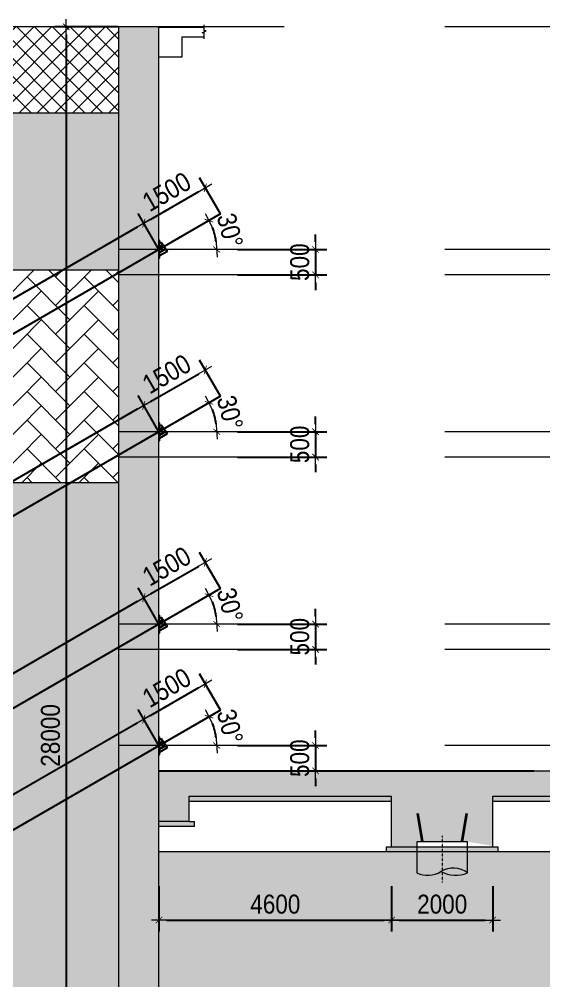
# Model space of a CAD drawing. Header units: millimetres. Extents: x -383953 to 676589, y -101685 to 196247.
# Drawn here: x -151530 to -141157, y 81781 to 100779 of the extents above; entities that cross this region are included whole.
import ezdxf

# ---------------------------------------------------------------- set-up
doc = ezdxf.new("R2010")
doc.units = ezdxf.units.MM
doc.linetypes.add('CENTER2', pattern=[1.125, 0.75, -0.125, 0.125, -0.125])
doc.linetypes.add('HIDDEN', pattern=[9.524999999999999, 6.35, -3.175])
doc.layers.get('0').update_dxf_attribs({"lineweight": 20})
doc.layers.get('Defpoints').update_dxf_attribs({"color": 151, "lineweight": 9})
for name, color, linetype in [('ANCHOR_HEAD', 130, 'Continuous'), ('Concrete', 2, 'Continuous'), ('X-SEC-2$0$A-CON', 2, 'Continuous'), ('건축', 8, 'Continuous')]:
    doc.layers.add(name, color=color, linetype=linetype)
for name, color, linetype, lineweight in [('KC-TRUC', 5, 'CENTER2', 18), ('NDC_S_CONTINUOUS', 3, 'Continuous', 20), ('NDC_S_DIM', 1, 'Continuous', 15), ('NDC_S_ENG TEXT', 2, 'Continuous', 20), ('NDC_S_HATCH MATERIAL', 8, 'Continuous', 13), ('NDC_S_REBAR', 4, 'Continuous', 35), ('NDC_S_SLAB', 2, 'Continuous', 20)]:
    doc.layers.add(name, color=color, linetype=linetype, lineweight=lineweight)
doc.styles.add('NDC_ARIAL', font='arial.ttf', dxfattribs={"width": 0.85})
doc.dimstyles.new('NDC_1-150', dxfattribs={"dimscale": 150, "dimtxt": 2.5, "dimasz": 1, "dimexe": 1.5, "dimexo": 0, "dimgap": 0.8, "dimtad": 1, "dimdec": 0, "dimdsep": 46, "dimtxsty": 'NDC_ARIAL', "dimblk": 'DIMMARK', "dimcen": 49999.93899508043, "dimdle": 1.5, "dimclrd": 1, "dimclre": 1, "dimclrt": 3, "dimadec": 0, "dimazin": 0, "dimtfac": 1, "dimtdec": 0, "dimtix": 1, "dimtmove": 2, "dimatfit": 3, "dimfxl": 1, "dimarcsym": 0})

# ---------------------------------------------------------------- blocks, each defined once
blk = doc.blocks.new('DIMMARK')
at = {"layer": 'NDC_S_DIM', "color": 1}
blk.add_line((-1.5, 0), (1, 0), dxfattribs=at)
at = {"layer": 'NDC_S_DIM', "color": 2, "const_width": 0.1}
blk.add_lwpolyline([(-0.4242640687119285, -0.4242640687119285), (0.4242640687119285, 0.4242640687119285)], dxfattribs=at)
blk = doc.blocks.new('*D691')
at = {"layer": 'Defpoints', "color": 0, "transparency": 16777216}
for p in [(-147213.4599746013, 96228.72302566099, -1.25817865352849e-08), (-147213.4599746013, 95728.72302566099, -1.25817865352849e-08), (-145670.5465306874, 95728.72302566099)]:
    blk.add_point(p, dxfattribs=at)
at = {"layer": 'NDC_S_ENG TEXT', "color": 1, "lineweight": -2, "transparency": 16777216}
for p, q in [((-145670.5465306874, 96378.72302566099), (-145670.5465306874, 96528.72302566099)), ((-147213.4599746013, 96228.72302566099), (-145445.5465306874, 96228.72302566099)), ((-145670.5465306874, 96228.72302566099), (-145670.5465306874, 95728.72302566099)), ((-147213.4599746013, 95728.72302566099), (-145445.5465306874, 95728.72302566099)), ((-145670.5465306874, 95578.72302566099), (-145670.5465306874, 95428.72302566099))]:
    blk.add_line(p, q, dxfattribs=at)
at = {"layer": 'NDC_S_ENG TEXT', "color": 1, "lineweight": -2, "transparency": 16777216, "xscale": 150, "yscale": 150, "zscale": 150}
for p, rotation in [((-145670.5465306874, 96228.72302566099), 270), ((-145670.5465306874, 95728.72302566099), 90)]:
    blk.add_blockref('DIMMARK', p, dxfattribs=dict(at, rotation=rotation))
at = {"layer": 'NDC_S_ENG TEXT', "color": 3, "transparency": 16777216, "insert": (-145982.011401083, 95978.72302566102), "char_height": 375, "attachment_point": 5, "rotation": 90, "style": 'NDC_ARIAL'}
blk.add_mtext('500', dxfattribs=at)
blk = doc.blocks.new('*D692')
at = {"layer": 'Defpoints', "color": 0, "transparency": 16777216}
for p in [(-147213.4599746013, 92628.72302653003, -1.25817865352849e-08), (-147213.4599746013, 92128.72302653003, -1.25817865352849e-08), (-145670.5465306875, 92128.72302653003)]:
    blk.add_point(p, dxfattribs=at)
at = {"layer": 'NDC_S_ENG TEXT', "color": 1, "lineweight": -2, "transparency": 16777216}
for p, q in [((-145670.5465306875, 92778.72302653003), (-145670.5465306875, 92928.72302653003)), ((-147213.4599746013, 92628.72302653003), (-145445.5465306875, 92628.72302653003)), ((-145670.5465306875, 92628.72302653003), (-145670.5465306875, 92128.72302653003)), ((-147213.4599746013, 92128.72302653003), (-145445.5465306875, 92128.72302653003)), ((-145670.5465306875, 91978.72302653003), (-145670.5465306875, 91828.72302653003))]:
    blk.add_line(p, q, dxfattribs=at)
at = {"layer": 'NDC_S_ENG TEXT', "color": 1, "lineweight": -2, "transparency": 16777216, "xscale": 150, "yscale": 150, "zscale": 150}
for p, rotation in [((-145670.5465306875, 92628.72302653003), 270), ((-145670.5465306875, 92128.72302653003), 90)]:
    blk.add_blockref('DIMMARK', p, dxfattribs=dict(at, rotation=rotation))
at = {"layer": 'NDC_S_ENG TEXT', "color": 3, "transparency": 16777216, "insert": (-145982.0114010831, 92378.72302653006), "char_height": 375, "attachment_point": 5, "rotation": 90, "style": 'NDC_ARIAL'}
blk.add_mtext('500', dxfattribs=at)
blk = doc.blocks.new('ANCHOR_HEAD2')
at = {"layer": 'ANCHOR_HEAD'}
for p, q in [((-95.87565020407419, 260), (-334.4710056571603, -80.74948130826397)), ((-83.66790431646223, 260), (-325.7776708558049, -85.76858049597922)), ((-24, -143.0002319793603), (-264.7222812302134, 1.427552498678779)), ((-258.9295623007019, 9.700412491484713), (-24, -132.9288499479335)), ((-24, 88.68090362954172), (-146.3781124775633, 170.4405412123333)), ((-140.5863915919108, 178.7119758507897), (-24, 98.85002351045114)), ((-14, 260), (-95.87565020407055, 260.0000000000009)), ((-24, -260), (-24, 260)), ((-14, -260), (-14, 260)), ((-24, -260), (-334.4710056571639, -80.74948130826488)), ((-24, -260), (-14, -260))]:
    blk.add_line(p, q, dxfattribs=at)
blk.add_lwpolyline([(-14, 350), (0, 350), (0, -350), (-14, -350)], close=True, dxfattribs=at)
blk = doc.blocks.new('*D693')
at = {"layer": 'Defpoints', "color": 0, "transparency": 16777216}
for p in [(-148766.1001396917, 96228.72302653012), (-160324.6092222104, 90248.64801719846), (-160024.4303888901, 89728.72302653082)]:
    blk.add_point(p, dxfattribs=at)
at = {"layer": 'NDC_S_CONTINUOUS', "color": 1, "lineweight": -2, "transparency": 16777216}
for p, q in [((-148766.1001396917, 96228.72302653012), (-149178.778973012, 96943.50373304926)), ((-149196.1827835797, 96673.64801719777), (-160194.7054116428, 90323.64801719846)), ((-160024.4303888901, 89728.72302653082), (-160437.1092222104, 90443.50373304996))]:
    blk.add_line(p, q, dxfattribs=at)
at = {"layer": 'NDC_S_CONTINUOUS', "color": 1, "lineweight": -2, "transparency": 16777216, "xscale": 150, "yscale": 150, "zscale": 150}
for p, rotation in [((-149066.278973012, 96748.64801719776), 29.99999999999574), ((-160324.6092222104, 90248.64801719846), 209.9999999999957)]:
    blk.add_blockref('DIMMARK', p, dxfattribs=dict(at, rotation=rotation))
at = {"layer": 'NDC_S_CONTINUOUS', "color": 3, "transparency": 16777216, "insert": (-154851.2404823315, 93768.49527116926), "char_height": 375, "attachment_point": 5, "rotation": 29.999999999995744, "style": 'NDC_ARIAL'}
blk.add_mtext('13000', dxfattribs=at)
blk = doc.blocks.new('*D694')
at = {"layer": 'Defpoints', "color": 0, "transparency": 16777216}
for p in [(-147850.5162105449, 97450.56897537963), (-147550.3373772241, 96930.64398471126), (-148766.1001396917, 96228.72302653012)]:
    blk.add_point(p, dxfattribs=at)
at = {"layer": 'NDC_S_CONTINUOUS', "color": 1, "lineweight": -2, "transparency": 16777216}
for p, q in [((-147550.3373772241, 96930.64398471126), (-147963.0162105448, 97645.42469123114)), ((-148936.3751624447, 96823.64801719849), (-147980.4200211125, 97375.56897537966)), ((-148766.1001396917, 96228.72302653012), (-149178.7789730124, 96943.50373304999))]:
    blk.add_line(p, q, dxfattribs=at)
at = {"layer": 'NDC_S_CONTINUOUS', "color": 1, "lineweight": -2, "transparency": 16777216, "xscale": 150, "yscale": 150, "zscale": 150}
for p, rotation in [((-147850.5162105449, 97450.56897537963), 29.99999999999226), ((-149066.2789730124, 96748.64801719849), 209.9999999999923)]:
    blk.add_blockref('DIMMARK', p, dxfattribs=dict(at, rotation=rotation))
at = {"layer": 'NDC_S_CONTINUOUS', "color": 3, "transparency": 16777216, "insert": (-148614.1300269764, 97369.34498643811), "char_height": 375, "attachment_point": 5, "rotation": 29.999999999992255, "style": 'NDC_ARIAL'}
blk.add_mtext('1500', dxfattribs=at)
blk = doc.blocks.new('*D695')
at = {"layer": 'Defpoints', "color": 0, "transparency": 16777216}
for p in [(-147550.3373772242, 96930.64398471126), (-147641.452394612, 96427.02876778037), (-148766.1001396917, 96228.72302652986), (-145718.8352247983, 96228.72302652989), (-160024.4303888904, 89728.7230265314)]:
    blk.add_point(p, dxfattribs=at)
at = {"layer": 'NDC_S_CONTINUOUS', "color": 1, "lineweight": -2, "transparency": 16777216}
blk.add_arc((-148766.1001396921, 96228.72302652987), 1141.997249351678, 7.531153910864369, 22.46884608912882, dxfattribs=at)
at = {"layer": 'NDC_S_CONTINUOUS', "color": 1, "lineweight": -2, "transparency": 16777216, "xscale": 150, "yscale": 150, "zscale": 150}
for p, rotation in [((-147777.1015107015, 96799.7216512056), 116.2344230445609), ((-147624.1028903404, 96228.72302652987), 273.7655769554323)]:
    blk.add_blockref('DIMMARK', p, dxfattribs=dict(at, rotation=rotation))
at = {"layer": 'NDC_S_CONTINUOUS', "color": 3, "transparency": 16777216, "insert": (-147362.0399997046, 96604.93980716416), "char_height": 375, "attachment_point": 5, "rotation": 284.99999999999653, "style": 'NDC_ARIAL'}
blk.add_mtext('30°', dxfattribs=at)
blk = doc.blocks.new('*D719')
at = {"layer": 'Defpoints', "color": 0, "transparency": 16777216}
for p in [(-148766.1001396917, 92628.72302653069), (-158592.5584146417, 87648.64801719933), (-158292.3795813209, 87128.72302653105)]:
    blk.add_point(p, dxfattribs=at)
at = {"layer": 'NDC_S_CONTINUOUS', "color": 1, "lineweight": -2, "transparency": 16777216}
for p, q in [((-148766.1001396917, 92628.72302653069), (-149178.7789730124, 93343.50373305047)), ((-149196.1827835801, 93073.64801719898), (-158462.654604074, 87723.64801719932)), ((-158292.3795813209, 87128.72302653105), (-158705.0584146417, 87843.50373305083))]:
    blk.add_line(p, q, dxfattribs=at)
at = {"layer": 'NDC_S_CONTINUOUS', "color": 1, "lineweight": -2, "transparency": 16777216, "xscale": 150, "yscale": 150, "zscale": 150}
for p, rotation in [((-149066.2789730124, 93148.64801719897), 29.99999999999733), ((-158592.5584146417, 87648.64801719933), 209.9999999999973)]:
    blk.add_blockref('DIMMARK', p, dxfattribs=dict(at, rotation=rotation))
at = {"layer": 'NDC_S_CONTINUOUS', "color": 3, "transparency": 16777216, "insert": (-153985.1511290248, 90668.3845073482), "char_height": 375, "attachment_point": 5, "rotation": 29.99999999999732, "style": 'NDC_ARIAL'}
blk.add_mtext('11000', dxfattribs=at)
blk = doc.blocks.new('*D696')
at = {"layer": 'Defpoints', "color": 0, "transparency": 16777216}
for p in [(-147850.516210545, 93850.56897538053), (-147550.3373772242, 93330.64398471187), (-148766.1001396917, 92628.72302653072)]:
    blk.add_point(p, dxfattribs=at)
at = {"layer": 'NDC_S_CONTINUOUS', "color": 1, "lineweight": -2, "transparency": 16777216}
for p, q in [((-147550.3373772242, 93330.64398471187), (-147963.016210545, 94045.42469123204)), ((-148936.3751624449, 93223.64801719936), (-147980.4200211127, 93775.56897538053)), ((-148766.1001396917, 92628.72302653072), (-149178.7789730126, 93343.50373305088))]:
    blk.add_line(p, q, dxfattribs=at)
at = {"layer": 'NDC_S_CONTINUOUS', "color": 1, "lineweight": -2, "transparency": 16777216, "xscale": 150, "yscale": 150, "zscale": 150}
for p, rotation in [((-147850.516210545, 93850.56897538053), 29.99999999999226), ((-149066.2789730126, 93148.64801719938), 209.9999999999922)]:
    blk.add_blockref('DIMMARK', p, dxfattribs=dict(at, rotation=rotation))
at = {"layer": 'NDC_S_CONTINUOUS', "color": 3, "transparency": 16777216, "insert": (-148614.1300269766, 93769.344986439), "char_height": 375, "attachment_point": 5, "rotation": 29.999999999992255, "style": 'NDC_ARIAL'}
blk.add_mtext('1500', dxfattribs=at)
blk = doc.blocks.new('*D697')
at = {"layer": 'Defpoints', "color": 0, "transparency": 16777216}
for p in [(-147550.3373772242, 93330.64398471185), (-147641.452394612, 92827.02876778098), (-148766.1001396917, 92628.72302653047), (-145718.8352247983, 92628.72302653047), (-158292.3795813213, 87128.72302653175)]:
    blk.add_point(p, dxfattribs=at)
at = {"layer": 'NDC_S_CONTINUOUS', "color": 1, "lineweight": -2, "transparency": 16777216}
blk.add_arc((-148766.1001396921, 92628.72302653047), 1141.997249351663, 7.53115391086414, 22.46884608912901, dxfattribs=at)
at = {"layer": 'NDC_S_CONTINUOUS', "color": 1, "lineweight": -2, "transparency": 16777216, "xscale": 150, "yscale": 150, "zscale": 150}
for p, rotation in [((-147777.1015107016, 93199.72165120619), 116.2344230445612), ((-147624.1028903404, 92628.72302653045), 273.765576955432)]:
    blk.add_blockref('DIMMARK', p, dxfattribs=dict(at, rotation=rotation))
at = {"layer": 'NDC_S_CONTINUOUS', "color": 3, "transparency": 16777216, "insert": (-147362.0399997046, 93004.93980716476), "char_height": 375, "attachment_point": 5, "rotation": 284.9999999999966, "style": 'NDC_ARIAL'}
blk.add_mtext('30°', dxfattribs=at)
blk = doc.blocks.new('*D721')
at = {"layer": 'Defpoints', "color": 0, "transparency": 16777216}
for p in [(-148766.1001396917, 88828.72302739994), (-156860.5076070724, 84848.64801806831), (-156560.3287737523, 84328.72302740088)]:
    blk.add_point(p, dxfattribs=at)
at = {"layer": 'NDC_S_CONTINUOUS', "color": 1, "lineweight": -2, "transparency": 16777216}
for p, q in [((-148766.1001396917, 88828.72302739994), (-149178.7789730118, 89543.50373391891)), ((-149196.1827835795, 89273.6480180674), (-156730.6037965048, 84923.6480180683)), ((-156560.3287737523, 84328.72302740088), (-156973.0076070724, 85043.50373391985))]:
    blk.add_line(p, q, dxfattribs=at)
at = {"layer": 'NDC_S_CONTINUOUS', "color": 1, "lineweight": -2, "transparency": 16777216, "xscale": 150, "yscale": 150, "zscale": 150}
for p, rotation in [((-149066.2789730119, 89348.64801806738), 29.99999999999286), ((-156860.5076070724, 84848.64801806831), 209.9999999999929)]:
    blk.add_blockref('DIMMARK', p, dxfattribs=dict(at, rotation=rotation))
at = {"layer": 'NDC_S_CONTINUOUS', "color": 3, "transparency": 16777216, "insert": (-153119.1257252399, 87368.38450821693), "char_height": 375, "attachment_point": 5, "rotation": 29.99999999999284, "style": 'NDC_ARIAL'}
blk.add_mtext('9000', dxfattribs=at)
blk = doc.blocks.new('*D698')
at = {"layer": 'Defpoints', "color": 0, "transparency": 16777216}
for p in [(-147850.516210545, 90050.56897624981), (-147550.3373772241, 89530.64398558112), (-148766.1001396917, 88828.7230274)]:
    blk.add_point(p, dxfattribs=at)
at = {"layer": 'NDC_S_CONTINUOUS', "color": 1, "lineweight": -2, "transparency": 16777216}
for p, q in [((-147550.3373772241, 89530.64398558112), (-147963.016210545, 90245.42469210131)), ((-148936.3751624449, 89423.64801806865), (-147980.4200211127, 89975.56897624984)), ((-148766.1001396917, 88828.7230274), (-149178.7789730126, 89543.50373392017))]:
    blk.add_line(p, q, dxfattribs=at)
at = {"layer": 'NDC_S_CONTINUOUS', "color": 1, "lineweight": -2, "transparency": 16777216, "xscale": 150, "yscale": 150, "zscale": 150}
for p, rotation in [((-147850.516210545, 90050.56897624981), 29.99999999999226), ((-149066.2789730126, 89348.64801806866), 209.9999999999923)]:
    blk.add_blockref('DIMMARK', p, dxfattribs=dict(at, rotation=rotation))
at = {"layer": 'NDC_S_CONTINUOUS', "color": 3, "transparency": 16777216, "insert": (-148614.1300269766, 89969.34498730829), "char_height": 375, "attachment_point": 5, "rotation": 29.999999999992255, "style": 'NDC_ARIAL'}
blk.add_mtext('1500', dxfattribs=at)
blk = doc.blocks.new('*D699')
at = {"layer": 'Defpoints', "color": 0, "transparency": 16777216}
for p in [(-147550.3373772242, 89530.64398558112), (-147641.4523946114, 89027.02876865037), (-148766.1001396917, 88828.72302739974), (-143318.8352247983, 88828.72302739974), (-156560.3287737523, 84328.7230274009)]:
    blk.add_point(p, dxfattribs=at)
at = {"layer": 'NDC_S_CONTINUOUS', "color": 1, "lineweight": -2, "transparency": 16777216}
blk.add_arc((-148766.1001396921, 88828.72302739974), 1141.997249352307, 7.531153910860029, 22.46884608913281, dxfattribs=at)
at = {"layer": 'NDC_S_CONTINUOUS', "color": 1, "lineweight": -2, "transparency": 16777216, "xscale": 150, "yscale": 150, "zscale": 150}
for p, rotation in [((-147777.101510701, 89399.72165207578), 116.2344230445628), ((-147624.1028903399, 88828.72302739974), 273.76557695543)]:
    blk.add_blockref('DIMMARK', p, dxfattribs=dict(at, rotation=rotation))
at = {"layer": 'NDC_S_CONTINUOUS', "color": 3, "transparency": 16777216, "insert": (-147362.039999704, 89204.9398080342), "char_height": 375, "attachment_point": 5, "rotation": 284.99999999999636, "style": 'NDC_ARIAL'}
blk.add_mtext('30°', dxfattribs=at)
blk = doc.blocks.new('*D723')
at = {"layer": 'Defpoints', "color": 0, "transparency": 16777216}
for p in [(-149566.1001396916, 100628.7230265334), (-150598.7480621097, 72628.72302653201), (-149566.1001396916, 72628.72302653201)]:
    blk.add_point(p, dxfattribs=at)
at = {"layer": 'NDC_S_CONTINUOUS', "color": 1, "lineweight": -2, "transparency": 16777216}
for p, q in [((-149566.1001396916, 100628.7230265334), (-150823.7480621097, 100628.7230265334)), ((-150598.7480621097, 100478.7230265334), (-150598.7480621097, 72778.72302653201)), ((-149566.1001396916, 72628.72302653201), (-150823.7480621097, 72628.72302653201))]:
    blk.add_line(p, q, dxfattribs=at)
at = {"layer": 'NDC_S_CONTINUOUS', "color": 1, "lineweight": -2, "transparency": 16777216, "xscale": 150, "yscale": 150, "zscale": 150}
for p, rotation in [((-150598.7480621097, 100628.7230265334), 90), ((-150598.7480621097, 72628.72302653201), 270)]:
    blk.add_blockref('DIMMARK', p, dxfattribs=dict(at, rotation=rotation))
at = {"layer": 'NDC_S_CONTINUOUS', "color": 3, "transparency": 16777216, "insert": (-150910.2129325053, 86628.72302653275), "char_height": 375, "attachment_point": 5, "rotation": 90, "style": 'NDC_ARIAL'}
blk.add_mtext('28000', dxfattribs=at)
blk = doc.blocks.new('*D724')
at = {"layer": 'Defpoints', "color": 0, "transparency": 16777216}
for p in [(-148766.1001396915, 83648.7521259776), (-144166.1001396915, 83648.7521259776), (-144166.1001396915, 82981.5468976447)]:
    blk.add_point(p, dxfattribs=at)
at = {"layer": 'NDC_S_CONTINUOUS', "color": 1, "lineweight": -2, "transparency": 16777216}
for p, q in [((-148766.1001396915, 83648.7521259776), (-148766.1001396915, 82756.5468976447)), ((-144166.1001396915, 83648.7521259776), (-144166.1001396915, 82756.5468976447)), ((-148616.1001396915, 82981.5468976447), (-144316.1001396915, 82981.5468976447))]:
    blk.add_line(p, q, dxfattribs=at)
at = {"layer": 'NDC_S_CONTINUOUS', "color": 1, "lineweight": -2, "transparency": 16777216, "xscale": 150, "yscale": 150, "zscale": 150, "rotation": 180}
blk.add_blockref('DIMMARK', (-148766.1001396915, 82981.5468976447), dxfattribs=at)
at = {"layer": 'NDC_S_CONTINUOUS', "color": 1, "lineweight": -2, "transparency": 16777216, "xscale": 150, "yscale": 150, "zscale": 150}
blk.add_blockref('DIMMARK', (-144166.1001396915, 82981.5468976447), dxfattribs=at)
at = {"layer": 'NDC_S_CONTINUOUS', "color": 3, "transparency": 16777216, "insert": (-146466.1001396915, 83293.01176804033), "char_height": 375, "attachment_point": 5, "style": 'NDC_ARIAL'}
blk.add_mtext('4600', dxfattribs=at)
blk = doc.blocks.new('*D725')
at = {"layer": 'Defpoints', "color": 0, "transparency": 16777216}
for p in [(-144166.1001396915, 83648.7521259776), (-142166.1001396917, 83648.7521259776), (-142166.1001396917, 82981.5468976447)]:
    blk.add_point(p, dxfattribs=at)
at = {"layer": 'NDC_S_CONTINUOUS', "color": 1, "lineweight": -2, "transparency": 16777216}
for p, q in [((-144166.1001396915, 83648.7521259776), (-144166.1001396915, 82756.5468976447)), ((-142166.1001396917, 83648.7521259776), (-142166.1001396917, 82756.5468976447)), ((-144016.1001396915, 82981.5468976447), (-142316.1001396917, 82981.5468976447))]:
    blk.add_line(p, q, dxfattribs=at)
at = {"layer": 'NDC_S_CONTINUOUS', "color": 1, "lineweight": -2, "transparency": 16777216, "xscale": 150, "yscale": 150, "zscale": 150, "rotation": 180}
blk.add_blockref('DIMMARK', (-144166.1001396915, 82981.5468976447), dxfattribs=at)
at = {"layer": 'NDC_S_CONTINUOUS', "color": 1, "lineweight": -2, "transparency": 16777216, "xscale": 150, "yscale": 150, "zscale": 150}
blk.add_blockref('DIMMARK', (-142166.1001396917, 82981.5468976447), dxfattribs=at)
at = {"layer": 'NDC_S_CONTINUOUS', "color": 3, "transparency": 16777216, "insert": (-143166.1001396916, 83293.01176804033), "char_height": 375, "attachment_point": 5, "style": 'NDC_ARIAL'}
blk.add_mtext('2000', dxfattribs=at)
blk = doc.blocks.new('*U321')
at = {"layer": 'KC-TRUC', "ltscale": 0.05}
blk.add_line((0, 264.091631569872), (0, -1027.128790430648), dxfattribs=at)
at = {"layer": 'NDC_S_HATCH MATERIAL'}
blk.add_lwpolyline([(699.9983571356522, -765.6009381462578), (699.957938934323, 98.78933391822108), (-699.9934713361384, 98.78933391822099), (-699.9983571356522, -765.6009381462578)], dxfattribs=at)
for centre, major_axis, ratio, start_param, end_param in [((-405.3856941127314, -131.3544797309393), (-494.502371696036, 494.5023716960363), 0.9999999999998085, 1.921341282374834, 2.912183986510393), ((303.208972396635, -1269.499339218083), (-453.5170416883805, 453.5170416883805), 0.9999999999999655, -1.45243305359637, -0.2275836773752045), ((376.2666755465001, 66.97369881300426), (631.6576317895883, 631.6576317895883), 0.9999999999999529, 3.446928519523606, 4.297832710281344)]:
    blk.add_ellipse(centre, major_axis=major_axis, ratio=ratio, start_param=start_param, end_param=end_param, dxfattribs=at)
at = {"layer": 'NDC_S_REBAR', "linetype": 'HIDDEN', "ltscale": 200}
for p, q in [((-681.5195738138083, 889.1145164543236), (-549.9987277515885, 100)), ((549.9987277515897, 100), (681.5195738138083, 889.1145164543236))]:
    blk.add_line(p, q, dxfattribs=at)
blk = doc.blocks.new('*D704')
at = {"layer": 'Defpoints', "color": 0, "transparency": 16777216}
for p in [(-147213.4599746013, 88828.72302653213, -1.25817865352849e-08), (-147213.4599746013, 88328.72302653213, -1.25817865352849e-08), (-145670.5465306875, 88328.72302653213)]:
    blk.add_point(p, dxfattribs=at)
at = {"layer": 'NDC_S_ENG TEXT', "color": 1, "lineweight": -2, "transparency": 16777216}
for p, q in [((-145670.5465306875, 88978.72302653213), (-145670.5465306875, 89128.72302653213)), ((-147213.4599746013, 88828.72302653213), (-145445.5465306875, 88828.72302653213)), ((-145670.5465306875, 88828.72302653213), (-145670.5465306875, 88328.72302653213)), ((-147213.4599746013, 88328.72302653213), (-145445.5465306875, 88328.72302653213)), ((-145670.5465306875, 88178.72302653213), (-145670.5465306875, 88028.72302653213))]:
    blk.add_line(p, q, dxfattribs=at)
at = {"layer": 'NDC_S_ENG TEXT', "color": 1, "lineweight": -2, "transparency": 16777216, "xscale": 150, "yscale": 150, "zscale": 150}
for p, rotation in [((-145670.5465306875, 88828.72302653213), 270), ((-145670.5465306875, 88328.72302653213), 90)]:
    blk.add_blockref('DIMMARK', p, dxfattribs=dict(at, rotation=rotation))
at = {"layer": 'NDC_S_ENG TEXT', "color": 3, "transparency": 16777216, "insert": (-145982.0114010831, 88578.72302653216), "char_height": 375, "attachment_point": 5, "rotation": 90, "style": 'NDC_ARIAL'}
blk.add_mtext('500', dxfattribs=at)
blk = doc.blocks.new('*D726')
at = {"layer": 'Defpoints', "color": 0, "transparency": 16777216}
for p in [(-148766.1001396917, 86428.72302739974), (-155128.4567995043, 83448.64801806859), (-154828.2779661812, 82928.72302739679)]:
    blk.add_point(p, dxfattribs=at)
at = {"layer": 'NDC_S_CONTINUOUS', "color": 1, "lineweight": -2, "transparency": 16777216}
for p, q in [((-148766.1001396917, 86428.72302739974), (-149178.7789730149, 87143.50373392299)), ((-149196.1827835824, 86873.64801807149), (-154998.5529889367, 83523.64801806866)), ((-154828.2779661812, 82928.72302739679), (-155240.9567995044, 83643.50373392004))]:
    blk.add_line(p, q, dxfattribs=at)
at = {"layer": 'NDC_S_CONTINUOUS', "color": 1, "lineweight": -2, "transparency": 16777216, "xscale": 150, "yscale": 150, "zscale": 150}
for p, rotation in [((-149066.2789730148, 86948.64801807154), 30.00000000002747), ((-155128.4567995043, 83448.64801806859), 210.0000000000274)]:
    blk.add_blockref('DIMMARK', p, dxfattribs=dict(at, rotation=rotation))
at = {"layer": 'NDC_S_CONTINUOUS', "color": 3, "transparency": 16777216, "insert": (-152253.1003214575, 85468.38450821904), "char_height": 375, "attachment_point": 5, "rotation": 30.000000000027445, "style": 'NDC_ARIAL'}
blk.add_mtext('7000', dxfattribs=at)
blk = doc.blocks.new('*D707')
at = {"layer": 'Defpoints', "color": 0, "transparency": 16777216}
for p in [(-147850.516210545, 87650.56897624944), (-147550.3373772242, 87130.64398558089), (-148766.1001396917, 86428.72302739974)]:
    blk.add_point(p, dxfattribs=at)
at = {"layer": 'NDC_S_CONTINUOUS', "color": 1, "lineweight": -2, "transparency": 16777216}
for p, q in [((-147550.3373772242, 87130.64398558089), (-147963.016210545, 87845.42469210096)), ((-148936.3751624448, 87023.64801806828), (-147980.4200211127, 87575.56897624946)), ((-148766.1001396917, 86428.72302739974), (-149178.7789730125, 87143.50373391982))]:
    blk.add_line(p, q, dxfattribs=at)
at = {"layer": 'NDC_S_CONTINUOUS', "color": 1, "lineweight": -2, "transparency": 16777216, "xscale": 150, "yscale": 150, "zscale": 150}
for p, rotation in [((-147850.516210545, 87650.56897624944), 29.99999999999226), ((-149066.2789730125, 86948.6480180683), 209.9999999999923)]:
    blk.add_blockref('DIMMARK', p, dxfattribs=dict(at, rotation=rotation))
at = {"layer": 'NDC_S_CONTINUOUS', "color": 3, "transparency": 16777216, "insert": (-148614.1300269765, 87569.34498730791), "char_height": 375, "attachment_point": 5, "rotation": 29.999999999992255, "style": 'NDC_ARIAL'}
blk.add_mtext('1500', dxfattribs=at)
blk = doc.blocks.new('*D708')
at = {"layer": 'Defpoints', "color": 0, "transparency": 16777216}
for p in [(-147550.3373772242, 87130.64398558089), (-147641.4523946113, 86627.02876865015), (-148766.1001396917, 86428.7230273995), (-143318.8352247983, 86428.72302739951), (-156560.3287737523, 81928.72302740067)]:
    blk.add_point(p, dxfattribs=at)
at = {"layer": 'NDC_S_CONTINUOUS', "color": 1, "lineweight": -2, "transparency": 16777216}
blk.add_arc((-148766.1001396921, 86428.72302739951), 1141.997249352379, 7.531153910859469, 22.46884608913327, dxfattribs=at)
at = {"layer": 'NDC_S_CONTINUOUS', "color": 1, "lineweight": -2, "transparency": 16777216, "xscale": 150, "yscale": 150, "zscale": 150}
for p, rotation in [((-147777.1015107009, 86999.72165207558), 116.234423044563), ((-147624.1028903398, 86428.7230273995), 273.7655769554297)]:
    blk.add_blockref('DIMMARK', p, dxfattribs=dict(at, rotation=rotation))
at = {"layer": 'NDC_S_CONTINUOUS', "color": 3, "transparency": 16777216, "insert": (-147362.0399997039, 86804.93980803399), "char_height": 375, "attachment_point": 5, "rotation": 284.99999999999636, "style": 'NDC_ARIAL'}
blk.add_mtext('30°', dxfattribs=at)
blk = doc.blocks.new('*D709')
at = {"layer": 'Defpoints', "color": 0, "transparency": 16777216}
for p in [(-147213.4599746013, 86428.7230265319, -1.25817865352849e-08), (-147213.4599746013, 85928.7230265319, -1.25817865352849e-08), (-145670.5465306876, 85928.7230265319)]:
    blk.add_point(p, dxfattribs=at)
at = {"layer": 'NDC_S_ENG TEXT', "color": 1, "lineweight": -2, "transparency": 16777216}
for p, q in [((-145670.5465306876, 86578.7230265319), (-145670.5465306876, 86728.7230265319)), ((-147213.4599746013, 86428.7230265319), (-145445.5465306876, 86428.7230265319)), ((-145670.5465306876, 86428.7230265319), (-145670.5465306876, 85928.7230265319)), ((-147213.4599746013, 85928.7230265319), (-145445.5465306876, 85928.7230265319)), ((-145670.5465306876, 85778.7230265319), (-145670.5465306876, 85628.7230265319))]:
    blk.add_line(p, q, dxfattribs=at)
at = {"layer": 'NDC_S_ENG TEXT', "color": 1, "lineweight": -2, "transparency": 16777216, "xscale": 150, "yscale": 150, "zscale": 150}
for p, rotation in [((-145670.5465306876, 86428.7230265319), 270), ((-145670.5465306876, 85928.7230265319), 90)]:
    blk.add_blockref('DIMMARK', p, dxfattribs=dict(at, rotation=rotation))
at = {"layer": 'NDC_S_ENG TEXT', "color": 3, "transparency": 16777216, "insert": (-145982.0114010832, 86178.72302653192), "char_height": 375, "attachment_point": 5, "rotation": 90, "style": 'NDC_ARIAL'}
blk.add_mtext('500', dxfattribs=at)

msp = doc.modelspace()

# ---------------------------------------------------------------- hatches: boundary and pattern name
at = {"layer": 'NDC_S_HATCH MATERIAL'}
h = msp.add_hatch(dxfattribs=at)
h.set_pattern_fill('ANSI37', color=256, scale=2000)
h.set_pattern_definition([(45, (-118000.3372181973, -832037.625121301), (-176.7766952966369, 176.7766952966369), []), (135, (-118000.3372181973, -832037.625121301), (-176.7766952966369, -176.7766952966369), [])])
h.paths.add_polyline_path([(-149566.1001396915, 100628.7230265334), (-173222.8471021855, 100628.7230265334), (-173222.8471021855, 98928.65592201008), (-149566.1001396915, 98928.65592201008)])
h = msp.add_hatch(dxfattribs=at)
h.set_pattern_fill('BT-01', color=256, scale=50, pattern_type=2)
h.set_pattern_definition([(49.99999999999999, (-118000.3372181973, -830937.6251213048), (358.6300913003767, -31.37606749129755), [37.5, -412.5]), (355, (-118000.3372181973, -830937.6251213048), (-69.3756668065, 376.0960668500059), [30, -330]), (100.4514, (-117970.4513781973, -830940.2397913048), (289.2546908570108, 344.7197710304768), [31.870095, -350.571056]), (46.18420000000002, (-118000.3372181973, -830837.6251213048), (533.6205243128222, -82.75950716450905), [56.24999999999982, -618.749999999997]), (96.6356, (-117955.8688456973, -830844.5217748047), (467.3313527743517, 487.0589354502209), [47.805144, -525.8565]), (351.1842, (-118000.3372181973, -830837.6251213048), (467.3309725668136, 487.0593004626623), [45, -495]), (21, (-117950.3372181973, -830862.6251213048), (298.4535260592309, -201.3094453326694), [37.5, -412.5]), (326.0000000000001, (-117950.3372181973, -830862.6251213048), (121.6576659607909, 362.5750225234265), [30, -330]), (71.4514, (-117925.4661016973, -830879.4009243045), (420.111314290745, 161.2652483549762), [31.870095, -350.571056]), (37.50000000000001, (-118000.3372181973, -830937.6251213048), (6.079927658645334, 166.4469269156558), [0, -326, 0, -335, 0, -331.25]), (7.499999999999999, (-118000.3372181973, -830937.6251213048), (131.5347687210743, 197.2058559411801), [0, -191, 0, -318.5, 0, -126.25]), (327.5, (-118111.8372181973, -830937.6251213048), (266.9112180862045, -11.27743586718988), [0, -125, 0, -390, 0, -517.5]), (317.5, (-118161.8372181973, -830937.6251213048), (291.5930846711931, 50.05249116615887), [0, -162.5, 0, -259, 0, -367.5]), (45, (-118000.3372181973, -830937.6251213048), (-150.2601910021414, 150.2601910021414), []), (45, (-118000.3372181973, -830876.3751213048), (-150.2601910021414, 150.2601910021414), [])])
h.paths.add_polyline_path([(-149566.1001396915, 72628.72302653198), (-148766.1001396915, 72628.72302653198), (-148766.1001396915, 100628.7230265333), (-149566.1001396915, 100628.7230265334)])
h = msp.add_hatch(dxfattribs=at)
h.set_pattern_fill('EARTH', color=256, scale=1500, angle=90)
h.set_pattern_definition([(90, (-118000.3372181973, -832037.625121301), (-375, 375), [375, -375]), (90, (-118140.9622181973, -832037.625121301), (-375, 375), [375, -375]), (90, (-118281.5872181973, -832037.625121301), (-375, 375), [375, -375]), (180, (-118328.4622181973, -831990.750121301), (-375, -374.9999999999999), [375, -375]), (180, (-118328.4622181973, -831850.125121301), (-375, -374.9999999999999), [375, -375]), (180, (-118328.4622181973, -831709.500121301), (-375, -374.9999999999999), [375, -375])])
h.paths.add_polyline_path([(-149566.1001396915, 98928.65592201008), (-173222.8471021855, 98928.65592201008), (-173222.8471021855, 95828.65592201008), (-149566.1001396915, 95828.65592201008)])
h = msp.add_hatch(dxfattribs=at)
h.set_pattern_fill('AR-HBONE', color=256, scale=100)
h.set_pattern_definition([(45, (-118000.3372181973, -832037.625121301), (0, 565.685424949238), [1200, -400]), (135, (-117717.4945056973, -831754.7824088009), (4.440892098500626e-14, 565.6854249492379), [1200, -400])])
h.paths.add_polyline_path([(-149566.1001396915, 95828.65592201008), (-173222.8471021855, 95828.65592201008), (-173222.8471021855, 91628.65592202125), (-149566.1001396915, 91628.65592202125)])
h = msp.add_hatch(dxfattribs=at)
h.set_pattern_fill('AR-SAND', color=256, scale=15)
h.set_pattern_definition([(37.50000000000001, (-175434.8238065007, 359301.8712739735), (-24.00046943976069, 734.1198559940135), [0, -579.1200000000001, 0, -647.7, 0, -619.125]), (7.499999999999999, (-175434.8238065007, 359301.8712739735), (674.2849247070039, 1075.237650852531), [0, -312.4200000000001, 0, -521.97, 0, -200.025]), (327.5, (-175903.4538065007, 359301.8712739735), (1186.488555362187, 2.155777017818643), [0, -190.5, 0, -685.8, 0, -895.3499999999999]), (317.5, (-175903.4538065007, 359301.8712739735), (1145.334678708446, 334.3939848858245), [0, -95.25, 0, -449.58, 0, -514.35])])
h.paths.add_polyline_path([(-149566.1001396915, 91628.65592202125), (-173222.8471021855, 91628.65592202113), (-173222.8471021855, 70057.77862037485), (-136766.1001396915, 70057.7786203748), (-136766.1001396915, 84328.72302653186), (-148766.1001396915, 84328.72302653175), (-148766.1001396915, 72628.72302653198), (-149566.1001396915, 72628.72302653198)])
h.paths.add_polyline_path([(-166534.5435091903, 86554.78923294583), (-165297.4388944067, 87263.55461299118), (-165681.5932273275, 87934.07141788221), (-166918.697842111, 87225.30603783685)], flags=24)
h.paths.add_polyline_path([(-165243.9142973901, 83716.46692480835), (-164008.9962828271, 84429.03529989786), (-164395.2118578252, 85098.36695668093), (-165630.1298723881, 84385.79858159143)], flags=24)
h.paths.add_polyline_path([(-163514.6214185402, 80920.20042580584), (-162280.4542387569, 81634.06845577725), (-162667.3742331132, 82302.9931564053), (-163901.5414128966, 81589.1251264339)], flags=24)
h.paths.add_polyline_path([(-161787.3524845399, 79526.9481103857), (-160554.3017572455, 80242.74284059006), (-160942.2660326341, 80911.06241846073), (-162175.3167599285, 80195.26768825635)], flags=24)
h.paths.add_polyline_path([(-143751.0208422837, 82903.17547881797), (-142572.9171587912, 82903.17547881797), (-142572.9171587912, 83675.9415088316), (-143751.0208422837, 83675.9415088316)], flags=24)
h.paths.add_polyline_path([(-150520.3766432829, 85919.9768635041), (-150520.3766432829, 87345.73146786971), (-151293.1426732966, 87345.73146786971), (-151293.1426732966, 85919.9768635041)], flags=24)
h.paths.add_polyline_path([(-154419.3714939842, 89967.54308970645), (-153184.6317870409, 90680.42039188922), (-153571.0148020477, 91349.65540506269), (-154805.754508991, 90636.77810287994)], flags=24)
h.paths.add_polyline_path([(-153433.1174994928, 86736.95709978395), (-152412.8497812962, 87326.00894153006), (-152799.2327963029, 87995.24395470356), (-153819.5005144996, 87406.19211295745)], flags=24)
h.paths.add_polyline_path([(-152568.2218866955, 84836.30481465628), (-151547.9541684992, 85425.35665640303), (-151934.3371835063, 86094.5916695763), (-152954.6049017026, 85505.53982782955)], flags=24)
h.paths.add_polyline_path([(-147047.3245598825, 82903.17547881797), (-145869.22087639, 82903.17547881797), (-145869.22087639, 83675.9415088316), (-147047.3245598825, 83675.9415088316)], flags=24)
h = msp.add_hatch(dxfattribs=at)
h.set_pattern_fill('BT-01', color=256, scale=50, pattern_type=2)
h.set_pattern_definition([(49.99999999999999, (-175306.2123995467, 359301.8041929251), (358.6300913003767, -31.37606749129755), [37.5, -412.5]), (355, (-175306.2123995467, 359301.8041929251), (-69.3756668065, 376.0960668500059), [30, -330]), (100.4514, (-175276.3265595467, 359299.1895229252), (289.2546908570108, 344.7197710304768), [31.870095, -350.571056]), (46.18420000000001, (-175306.2123995467, 359401.8041929251), (533.6205243128222, -82.75950716450905), [56.25, -618.75]), (96.6356, (-175261.7440270467, 359394.9075394252), (467.3313527743517, 487.0589354502209), [47.805144, -525.8565]), (351.1842, (-175306.2123995467, 359401.8041929251), (467.3309725668136, 487.0593004626623), [45, -495]), (21, (-175256.2123995467, 359376.8041929251), (298.4535260592309, -201.3094453326694), [37.5, -412.5]), (326.0000000000001, (-175256.2123995467, 359376.8041929251), (121.6576659607909, 362.5750225234265), [30, -330]), (71.4514, (-175231.3412830467, 359360.0283899251), (420.111314290745, 161.2652483549762), [31.870095, -350.571056]), (37.50000000000001, (-175306.2123995467, 359301.8041929251), (6.079927658645334, 166.4469269156558), [0, -326, 0, -335, 0, -331.25]), (7.499999999999999, (-175306.2123995467, 359301.8041929251), (131.5347687210743, 197.2058559411801), [0, -191, 0, -318.5, 0, -126.25]), (327.5, (-175417.7123995467, 359301.8041929251), (266.9112180862045, -11.27743586718988), [0, -125, 0, -390, 0, -517.5]), (317.5, (-175467.7123995467, 359301.8041929251), (291.5930846711931, 50.05249116615887), [0, -162.5, 0, -259, 0, -367.5]), (45, (-175306.2123995467, 359301.8041929251), (-150.2601910021414, 150.2601910021414), []), (45, (-175306.2123995467, 359363.0541929251), (-150.2601910021414, 150.2601910021414), [])])
h.paths.add_polyline_path([(-142666.13018331, 84528.72302653175), (-142166.1001396915, 84445.38885869524), (-142166.1001396915, 85428.72302653186), (-136766.1001396915, 85428.72302653186), (-136766.1001396915, 85928.72302653186), (-148766.1001396915, 85928.72302653186), (-148766.1001396915, 84928.72302653198), (-148166.1001396915, 84928.72302653198), (-148166.1001396915, 85428.72302653186), (-144166.1001396915, 85428.72302653186), (-144166.1001396915, 84428.72302653175), (-143666.096041591, 84428.72302653175), (-143666.0954763603, 84528.72302653175)])
h = msp.add_hatch(dxfattribs=at)
h.set_pattern_fill('AR-SAND', color=256, scale=0.5)
h.set_pattern_definition([(37.50000000000001, (-175306.2123995467, 359301.8041929251), (-0.8000156479920228, 24.47066186646712), [0, -19.304, 0, -21.59, 0, -20.6375]), (7.499999999999999, (-175306.2123995467, 359301.8041929251), (22.47616415690013, 35.84125502841771), [0, -10.414, 0, -17.399, 0, -6.6675]), (327.5, (-175321.8333995467, 359301.8041929251), (39.5496185120729, 0.0718592339272881), [0, -6.35, 0, -22.86, 0, -29.845]), (317.5, (-175321.8333995467, 359301.8041929251), (38.17782262361486, 11.14646616286081), [0, -3.175, 0, -14.986, 0, -17.145])])
h.paths.add_polyline_path([(-148066.1001396915, 84928.72302653198), (-148166.1001396915, 84928.72302653198), (-148766.1001396915, 84928.72302653198), (-148766.1001396915, 84828.72302653198), (-148066.1001396915, 84828.72302653198)])
h.paths.add_polyline_path([(-144166.1001396915, 85428.72302653186), (-148166.1001396915, 85428.72302653186), (-148166.1001396915, 85328.72302653186), (-144166.1001396915, 85328.72302653186)])
h.paths.add_polyline_path([(-142066.1001396915, 84428.72302653175), (-144166.1001396915, 84428.72302653175), (-144266.1001396915, 84428.72302653175), (-144266.1001396915, 84328.7230265318), (-142066.1001396915, 84328.7230265318)])
h.paths.add_polyline_path([(-136766.1001396915, 85428.72302653186), (-142166.1001396915, 85428.72302653186), (-142166.1001396915, 85328.72302653186), (-136766.1001396915, 85328.72302653186)])

# ---------------------------------------------------------------- linework, layer by layer
at = {"layer": 'Concrete'}
for p, q in [((-147550.3373772241, 96930.64398471126), (-160024.4303888902, 89728.7230265314)), ((-147550.3373772241, 93330.64398471185, 1.258178653528447e-08), (-158292.3795813213, 87128.72302653175, 1.258178653528447e-08)), ((-147550.3373772241, 89530.64398558112), (-156560.3287737523, 84328.7230274009)), ((-147550.3373772241, 87130.64398558089), (-154828.2779661833, 82928.72302740044))]:
    msp.add_line(p, q, dxfattribs=at)
at = {"layer": 'NDC_S_CONTINUOUS'}
for p, q in [((-149566.1001396915, 100628.7230265334), (-173222.8471021855, 100628.7230265334)), ((-173222.8471021855, 98928.65592201008), (-149566.1001396915, 98928.65592201008)), ((-173222.8471021855, 95828.65592201008), (-149566.1001396915, 95828.65592201008)), ((-173222.8471021855, 91628.65592202113), (-149566.1001396915, 91628.65592202125))]:
    msp.add_line(p, q, dxfattribs=at)
at = {"layer": 'NDC_S_CONTINUOUS', "color": 1}
msp.add_lwpolyline([(-147871.8147127923, 100388.7230265317), (-147871.8147127921, 100508.7230265318), (-147911.8147127921, 100508.7230265318), (-147831.814712792, 100548.7230265317), (-147871.8147127921, 100548.7230265318), (-147871.8147127918, 100668.7230265319)], dxfattribs=at)
at = {"layer": 'NDC_S_HATCH MATERIAL', "linetype": 'HIDDEN', "ltscale": 1000}
for p, q in [((-136766.1001396915, 100628.7230265333), (-149566.1001396915, 100628.7230265334)), ((-136766.1001396915, 96228.72302566137), (-149566.1001396915, 96228.72302566143)), ((-136766.1001396915, 95728.7230256609, -1.25817865352849e-08), (-149566.1001396915, 95728.72302566096, -1.25817865352849e-08)), ((-136766.1001396915, 92628.72302653041, 1.258178653528447e-08), (-149566.1001396915, 92628.72302653047, 1.258178653528447e-08)), ((-136766.1001396915, 92128.72302652983), (-149566.1001396915, 92128.72302652989)), ((-136766.1001396915, 88828.72302740015, 1.25817865352849e-08), (-149566.1001396915, 88828.7230274002, 1.25817865352849e-08)), ((-136766.1001396915, 88328.72302653192), (-149566.1001396916, 88328.72302653198)), ((-136766.1001396915, 86428.72302740009, 1.25817865352849e-08), (-149566.1001396915, 86428.72302740015, 1.25817865352849e-08))]:
    msp.add_line(p, q, dxfattribs=at)
at = {"layer": 'NDC_S_SLAB', "ltscale": 500}
for p, q in [((-148766.1001396915, 100628.7230265334), (-147871.8147127923, 100628.7230265319)), ((-148316.099794842, 100428.7230265317), (-147871.8147127923, 100428.7230265317)), ((-148316.099794842, 100428.7230265317), (-148316.0997948419, 100028.7230265317)), ((-148316.0997948419, 100028.7230265317), (-148766.0997948419, 100028.7230265317)), ((-148766.1001396915, 85928.72302653186), (-136766.1001396915, 85928.72302653186)), ((-148166.1001396915, 85428.72302653186), (-144166.1001396915, 85428.72302653186)), ((-142166.1001396915, 85428.72302653186), (-136766.1001396915, 85428.72302653186)), ((-148166.1001396915, 84928.72302653198), (-148766.1001396915, 84928.72302653198)), ((-148066.1001396915, 84828.72302653198), (-148766.1001396915, 84828.72302653198))]:
    msp.add_line(p, q, dxfattribs=at)
at = {"layer": 'NDC_S_SLAB', "ltscale": 100}
for p, q in [((-148166.1001396915, 85428.72302653186), (-144166.1001396915, 85428.72302653186)), ((-148166.1001396915, 84928.72302653198), (-148166.1001396915, 85428.72302653186)), ((-148166.1001396915, 85328.72302653186), (-144166.1001396915, 85328.72302653186)), ((-142166.1001396915, 85328.72302653186), (-136766.1001396915, 85328.72302653186)), ((-148166.1001396915, 84928.72302653198), (-148066.1001396915, 84928.72302653198)), ((-148066.1001396915, 84828.72302653198), (-148066.1001396915, 84928.72302653198)), ((-136766.1001396915, 84328.72302653186), (-148766.1001396915, 84328.72302653175))]:
    msp.add_line(p, q, dxfattribs=at)
at = {"layer": 'NDC_S_SLAB', "ltscale": 500}
for points in [[(-148766.1001396915, 100628.7230265317), (-148766.1001396915, 100628.7230265333), (-149566.1001396915, 100628.7230265334), (-149566.1001396915, 72628.72302653198), (-148766.1001396915, 72628.72302653198), (-148766.1001396915, 100628.7230265319)], [(-144166.1001396915, 84428.72302653175), (-144166.1001396915, 85428.72302653186)], [(-142166.1001396915, 84428.72302653175), (-142166.1001396915, 85428.72302653186)], [(-142066.1001396915, 84328.72302653175), (-144266.1001396915, 84328.72302653175), (-144266.1001396915, 84428.72302653175), (-144166.1001396915, 84428.72302653175), (-142066.1001396915, 84428.72302653175), (-142066.1001396915, 84328.72302653175)]]:
    msp.add_lwpolyline(points, dxfattribs=at)
at = {"layer": 'X-SEC-2$0$A-CON', "color": 1}
msp.add_line((-148766.1001396915, 85928.72302653186), (-141354.7349591342, 85928.72302653186), dxfattribs=at)
at = {"layer": '건축'}
msp.add_line((-148766.1001396915, 100628.7230265319), (-147871.8147127923, 100628.7230265319), dxfattribs=at)

# ---------------------------------------------------------------- block references
at = {"xscale": 0.7142857142857143, "yscale": 0.7142857142857143, "zscale": 0.7142857142857143}
msp.add_blockref('*U321', (-143166.1001396916, 84458.15921659017), dxfattribs=at)
at = {"layer": 'ANCHOR_HEAD', "xscale": -0.5, "yscale": 0.5, "zscale": 0.5}
for p in [(-148766.1001391902, 96238.74552533432), (-148766.1001396915, 92631.55086183612), (-148766.1001396913, 88828.7230274002, 1.25817865352849e-08), (-148766.1001396913, 86428.72302739997, 1.258178653528532e-08)]:
    msp.add_blockref('ANCHOR_HEAD2', p, dxfattribs=at)

# ---------------------------------------------------------------- dimensions: what is measured, and where the dimension line sits
at = {"layer": 'NDC_S_CONTINUOUS', "color": 1}
dim = msp.add_linear_dim(base=(-150598.7480621097, 72628.72302653201), p1=(-149566.1001396915, 100628.7230265334), p2=(-149566.1001396915, 72628.72302653198), angle=90, dimstyle='NDC_1-150', dxfattribs=at)
dim.commit()
dim.dimension.update_dxf_attribs({"geometry": '*D723', "text_midpoint": (-150910.2129325053, 86628.72302653275)})
for p1, p2, distance, picture, middle in [((-148766.1001396917, 96228.72302653012), (-147550.3373772241, 96930.64398471126), 600.3576666416069, '*D694', (-148614.1300269764, 97369.34498643811)), ((-148766.1001396917, 92628.7230265307, 1.258178653528447e-08), (-147550.3373772241, 93330.64398471185, 1.258178653528447e-08), 600.3576666419278, '*D696', (-148614.1300269766, 93769.344986439, 1.258178653528447e-08)), ((-148766.1001396917, 88828.72302739997), (-147550.3373772241, 89530.64398558112), 600.3576666419278, '*D698', (-148614.1300269766, 89969.34498730829)), ((-148766.1001396917, 86428.72302739974), (-147550.3373772241, 87130.64398558089), 600.3576666418144, '*D707', (-148614.1300269765, 87569.34498730791))]:
    dim = msp.add_aligned_dim(p1=p1, p2=p2, distance=distance, text='1500', dimstyle='NDC_1-150', dxfattribs=at)
    dim.commit()
    dim.dimension.update_dxf_attribs({"geometry": picture, "text_midpoint": middle})
for p1, p2, distance, picture, middle in [((-148766.1001396917, 96228.72302653012), (-160024.4303888901, 89728.72302653082), -600.3576666407138, '*D693', (-154851.2404823315, 93768.49527116926)), ((-148766.1001396917, 92628.7230265307, 1.258178653528447e-08), (-158292.3795813209, 87128.72302653105, 1.258178653528447e-08), -600.3576666415169, '*D719', (-153985.1511290248, 90668.3845073482, 1.258178653528447e-08)), ((-148766.1001396917, 88828.72302739997), (-156560.3287737523, 84328.7230274009), -600.3576666404117, '*D721', (-153119.1257252399, 87368.38450821693)), ((-148766.1001396917, 86428.72302739974), (-154828.2779661812, 82928.72302739677), -600.357666645729, '*D726', (-152253.1003214575, 85468.38450821904))]:
    dim = msp.add_aligned_dim(p1=p1, p2=p2, distance=distance, dimstyle='NDC_1-150', dxfattribs=at)
    dim.commit()
    dim.dimension.update_dxf_attribs({"geometry": picture, "text_midpoint": middle})
for base, line1, line2, picture, middle in [((-147641.452394612, 96427.02876778037), ((-148766.1001396917, 96228.72302652989), (-145718.8352247983, 96228.72302652989)), ((-147550.3373772242, 96930.64398471126), (-160024.4303888904, 89728.7230265314)), '*D695', (-147362.0399997046, 96604.93980716418)), ((-147641.452394612, 92827.02876778098), ((-148766.1001396917, 92628.72302653047, 1.258178653528447e-08), (-145718.8352247983, 92628.72302653047, 1.258178653528447e-08)), ((-147550.3373772242, 93330.64398471185, 1.258178653528447e-08), (-158292.3795813213, 87128.72302653175, 1.258178653528447e-08)), '*D697', (-147362.0399997046, 93004.93980716476, 1.258178653528447e-08)), ((-147641.4523946114, 89027.02876865037), ((-148766.1001396917, 88828.72302739974), (-143318.8352247983, 88828.72302739974)), ((-147550.3373772242, 89530.64398558112), (-156560.3287737523, 84328.7230274009)), '*D699', (-147362.039999704, 89204.9398080342)), ((-147641.4523946113, 86627.02876865015), ((-148766.1001396917, 86428.72302739951), (-143318.8352247983, 86428.72302739951)), ((-147550.3373772242, 87130.64398558089), (-156560.3287737523, 81928.72302740067)), '*D708', (-147362.0399997039, 86804.93980803399))]:
    dim = msp.add_angular_dim_2l(base=base, line1=line1, line2=line2, dimstyle='NDC_1-150', dxfattribs=at)
    dim.commit()
    dim.dimension.update_dxf_attribs({"geometry": picture, "text_midpoint": middle})
for base, p1, p2, picture, middle in [((-144166.1001396915, 82981.5468976447), (-148766.1001396915, 83648.7521259776), (-144166.1001396915, 83648.7521259776), '*D724', (-146466.1001396915, 83293.01176804033)), ((-142166.1001396917, 82981.5468976447), (-144166.1001396915, 83648.7521259776), (-142166.1001396917, 83648.7521259776), '*D725', (-143166.1001396916, 83293.01176804033))]:
    dim = msp.add_linear_dim(base=base, p1=p1, p2=p2, dimstyle='NDC_1-150', dxfattribs=at)
    dim.commit()
    dim.dimension.update_dxf_attribs({"geometry": picture, "text_midpoint": middle})
at = {"layer": 'NDC_S_ENG TEXT', "color": 1}
for base, p1, p2, picture, middle in [((-145670.5465306874, 95728.72302566099), (-147213.4599746012, 96228.72302566096, -1.25817865352849e-08), (-147213.4599746012, 95728.72302566096, -1.25817865352849e-08), '*D691', (-145982.011401083, 95978.72302566102)), ((-145670.5465306875, 92128.72302653003, 1.258178653528447e-08), (-147213.4599746012, 92628.72302653), (-147213.4599746012, 92128.72302653), '*D692', (-145982.0114010831, 92378.72302653006, 1.258178653528447e-08)), ((-145670.5465306875, 88328.72302653213, 1.258178653528447e-08), (-147213.4599746012, 88828.7230265321), (-147213.4599746012, 88328.7230265321), '*D704', (-145982.0114010831, 88578.72302653216, 1.258178653528447e-08)), ((-145670.5465306876, 85928.7230265319, 1.25817865352849e-08), (-147213.4599746012, 86428.72302653186), (-147213.4599746012, 85928.72302653186), '*D709', (-145982.0114010832, 86178.72302653192, 1.25817865352849e-08))]:
    dim = msp.add_linear_dim(base=base, p1=p1, p2=p2, angle=90, dimstyle='NDC_1-150', dxfattribs=at)
    dim.commit()
    dim.dimension.update_dxf_attribs({"geometry": picture, "text_midpoint": middle})

doc.saveas('drawing.dxf')
